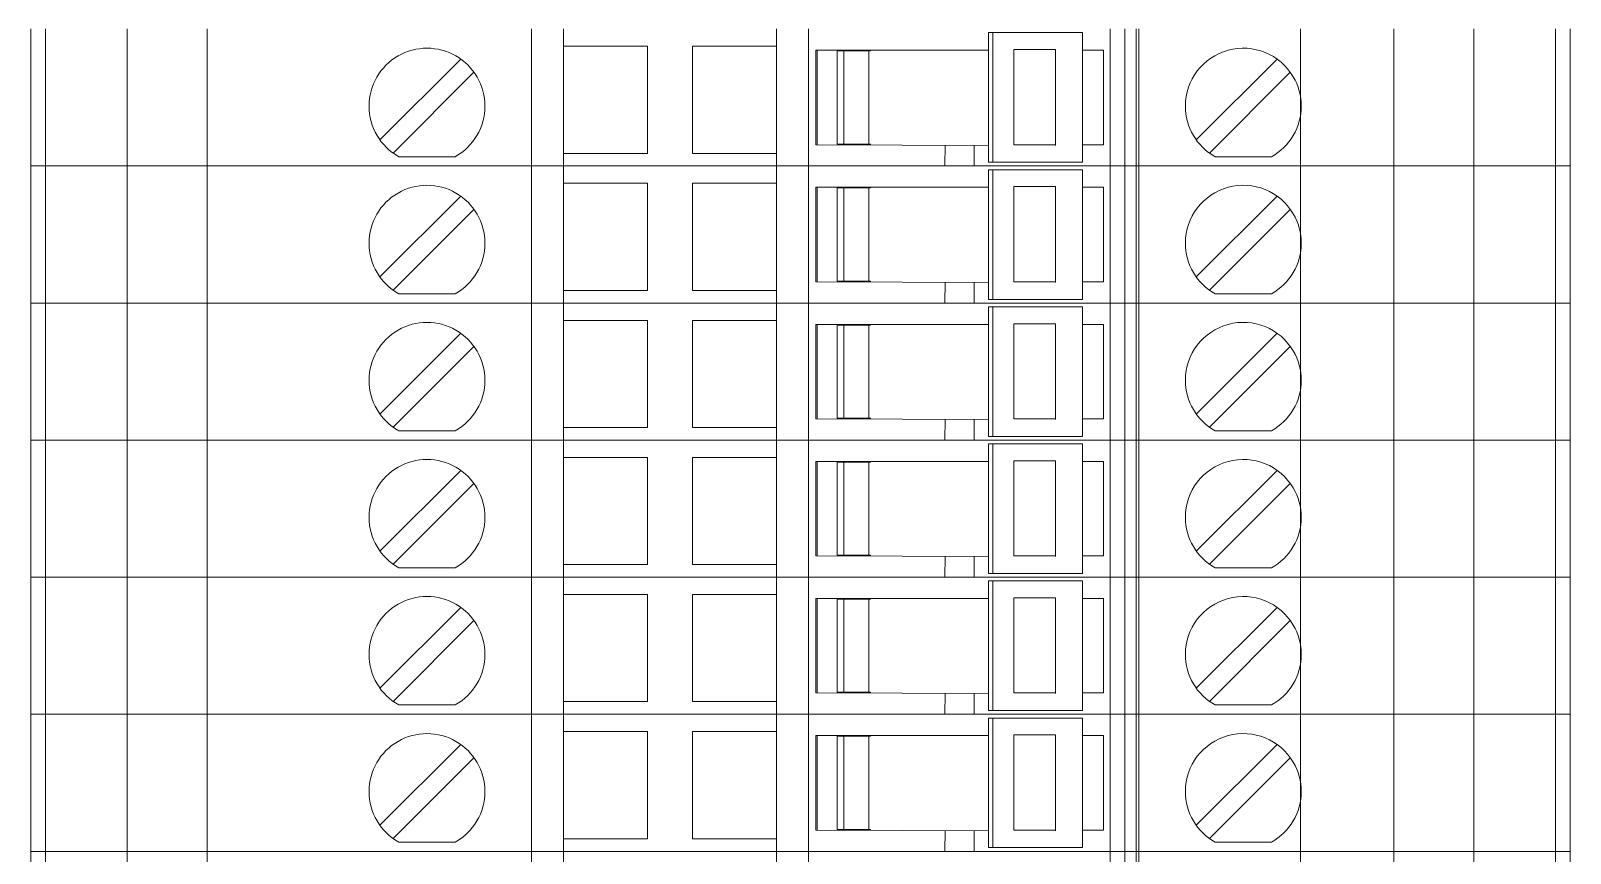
# Model space of a CAD drawing. Header units: millimetres. Extents: x 1880 to 4113, y 771 to 2990.
# Drawn here: x 2688.4 to 2746.2, y 2416.5 to 2447.4 of the extents above; entities that cross this region are included whole.
import ezdxf

# ---------------------------------------------------------------- set-up
doc = ezdxf.new("R2010")
doc.units = ezdxf.units.MM
doc.layers.add('000-PI-Oprema', color=30, linetype='Continuous', lineweight=5)

msp = doc.modelspace()

# ---------------------------------------------------------------- linework, layer by layer
at = {"layer": '000-PI-Oprema', "color": 0, "linetype": 'ByBlock', "lineweight": 0}
for p, q in [((2688.44, 2447.514), (2688.44, 2442.364)), ((2688.987, 2442.364), (2688.987, 2447.514)), ((2692.063, 2447.514), (2692.063, 2442.364)), ((2695.063, 2447.514), (2695.063, 2442.364)), ((2707.24, 2447.514), (2707.24, 2442.364)), ((2708.44, 2447.514), (2708.44, 2442.364)), ((2716.44, 2442.364), (2716.44, 2447.514)), ((2717.64, 2442.364), (2717.64, 2447.514)), ((2724.398, 2447.374), (2724.556, 2447.374)), ((2724.398, 2447.374), (2724.398, 2446.689)), ((2724.556, 2442.504), (2724.556, 2447.374)), ((2724.556, 2447.374), (2727.927, 2447.374)), ((2727.927, 2447.374), (2727.927, 2447.374)), ((2727.927, 2447.374), (2727.927, 2442.504)), ((2728.97, 2447.514), (2728.97, 2442.364)), ((2729.512, 2442.364), (2729.512, 2447.514)), ((2729.94, 2442.364), (2729.94, 2447.514)), ((2730.04, 2447.514), (2730.04, 2442.364)), ((2736.115, 2447.514), (2736.115, 2442.364)), ((2739.615, 2447.514), (2739.615, 2442.364)), ((2742.615, 2447.514), (2742.615, 2442.364)), ((2745.692, 2442.364), (2745.692, 2447.514)), ((2746.24, 2447.514), (2746.24, 2442.364)), ((2708.44, 2446.864), (2708.44, 2446.864)), ((2708.44, 2446.864), (2711.59, 2446.864)), ((2711.59, 2446.864), (2711.59, 2446.864)), ((2711.59, 2446.864), (2711.59, 2442.839)), ((2713.29, 2446.864), (2716.44, 2446.864)), ((2713.29, 2446.864), (2713.29, 2446.864)), ((2713.29, 2442.839), (2713.29, 2446.864)), ((2716.44, 2446.864), (2716.44, 2446.864)), ((2717.915, 2446.714), (2717.915, 2443.164)), ((2717.915, 2446.714), (2724.398, 2446.714)), ((2717.915, 2446.714), (2717.915, 2446.714)), ((2717.965, 2443.164), (2717.965, 2446.714)), ((2718.715, 2446.689), (2718.715, 2446.689)), ((2718.715, 2446.689), (2718.965, 2446.689)), ((2718.715, 2446.689), (2718.715, 2443.189)), ((2718.965, 2446.714), (2718.965, 2443.164)), ((2718.965, 2446.689), (2719.965, 2446.689)), ((2719.901, 2446.689), (2719.901, 2443.189)), ((2719.965, 2446.689), (2719.965, 2446.714)), ((2724.398, 2443.189), (2724.398, 2446.689)), ((2725.511, 2446.739), (2725.353, 2446.739)), ((2725.353, 2446.689), (2725.353, 2446.739)), ((2725.353, 2443.164), (2725.353, 2446.689)), ((2726.92, 2446.739), (2725.511, 2446.739)), ((2726.92, 2446.739), (2726.92, 2443.139)), ((2727.927, 2446.714), (2728.715, 2446.714)), ((2728.715, 2446.714), (2728.715, 2443.164)), ((2728.715, 2446.714), (2728.715, 2446.714)), ((2704.585, 2446.379), (2701.549, 2443.344)), ((2735.235, 2446.379), (2732.199, 2443.344)), ((2735.235, 2446.379), (2735.235, 2446.379)), ((2702.044, 2442.849), (2705.08, 2445.884)), ((2707.24, 2445.914), (2707.24, 2445.914)), ((2707.24, 2443.314), (2707.24, 2445.914)), ((2730.04, 2445.914), (2730.04, 2443.314)), ((2730.04, 2445.914), (2730.04, 2445.914)), ((2732.694, 2442.849), (2735.73, 2445.884)), ((2735.73, 2445.884), (2735.73, 2445.884)), ((2707.24, 2443.314), (2707.24, 2443.314)), ((2730.04, 2443.314), (2730.04, 2443.314)), ((2732.199, 2443.344), (2732.199, 2443.344)), ((2702.256, 2442.714), (2702.256, 2442.714)), ((2704.373, 2442.714), (2702.256, 2442.714)), ((2704.373, 2442.714), (2704.373, 2442.714)), ((2708.44, 2442.839), (2708.44, 2442.839)), ((2711.59, 2442.839), (2708.44, 2442.839)), ((2711.59, 2442.839), (2711.59, 2442.839)), ((2713.29, 2442.839), (2713.29, 2442.839)), ((2716.44, 2442.839), (2713.29, 2442.839)), ((2716.44, 2442.839), (2716.44, 2442.839)), ((2717.915, 2443.164), (2717.915, 2443.164)), ((2717.915, 2443.164), (2724.398, 2443.139)), ((2718.715, 2443.189), (2718.965, 2443.189)), ((2718.715, 2443.189), (2718.715, 2443.189)), ((2718.965, 2443.189), (2719.965, 2443.189)), ((2719.965, 2443.164), (2719.965, 2443.189)), ((2722.765, 2442.364), (2722.768, 2443.145)), ((2723.865, 2443.141), (2723.865, 2442.364)), ((2724.398, 2442.504), (2724.398, 2443.189)), ((2725.353, 2443.164), (2726.92, 2443.164)), ((2727.927, 2443.164), (2728.715, 2443.164)), ((2728.715, 2443.164), (2728.715, 2443.164)), ((2732.694, 2442.849), (2732.694, 2442.849)), ((2732.906, 2442.714), (2732.906, 2442.714)), ((2732.906, 2442.714), (2735.023, 2442.714)), ((2735.023, 2442.714), (2735.023, 2442.714)), ((2688.44, 2442.364), (2707.24, 2442.364)), ((2688.44, 2442.364), (2689.122, 2442.364)), ((2688.44, 2442.364), (2707.24, 2442.364)), ((2688.44, 2442.364), (2688.44, 2437.214)), ((2688.987, 2437.214), (2688.987, 2442.364)), ((2692.063, 2442.364), (2692.063, 2437.214)), ((2695.063, 2442.364), (2695.063, 2437.214)), ((2707.24, 2442.364), (2708.44, 2442.364)), ((2707.24, 2442.364), (2708.44, 2442.364)), ((2707.24, 2442.364), (2707.24, 2437.214)), ((2716.44, 2442.364), (2708.44, 2442.364)), ((2708.44, 2442.364), (2708.44, 2442.364)), ((2708.44, 2442.364), (2708.44, 2442.364)), ((2716.44, 2442.364), (2708.44, 2442.364)), ((2708.44, 2442.364), (2708.44, 2437.214)), ((2716.44, 2442.364), (2717.64, 2442.364)), ((2716.44, 2442.364), (2716.44, 2442.364)), ((2716.44, 2442.364), (2716.44, 2442.364)), ((2716.44, 2442.364), (2717.64, 2442.364)), ((2716.44, 2437.214), (2716.44, 2442.364)), ((2717.64, 2442.364), (2722.765, 2442.364)), ((2717.64, 2442.364), (2735.84, 2442.364)), ((2717.64, 2437.214), (2717.64, 2442.364)), ((2722.24, 2442.364), (2722.24, 2442.364)), ((2722.24, 2442.364), (2722.24, 2442.364)), ((2723.86, 2442.364), (2722.765, 2442.364)), ((2722.765, 2442.364), (2722.765, 2442.364)), ((2723.865, 2442.364), (2723.86, 2442.364)), ((2723.865, 2442.364), (2746.24, 2442.364)), ((2723.865, 2442.364), (2723.865, 2442.364)), ((2724.398, 2442.504), (2724.556, 2442.504)), ((2724.398, 2442.224), (2724.556, 2442.224)), ((2724.398, 2442.224), (2724.398, 2441.539)), ((2724.556, 2442.504), (2727.927, 2442.504)), ((2724.556, 2437.354), (2724.556, 2442.224)), ((2724.556, 2442.224), (2727.927, 2442.224)), ((2727.29, 2442.364), (2727.29, 2442.364)), ((2727.29, 2442.364), (2727.29, 2442.364)), ((2727.927, 2442.504), (2727.927, 2442.504)), ((2727.927, 2442.224), (2727.927, 2442.224)), ((2727.927, 2442.224), (2727.927, 2437.354)), ((2728.97, 2442.364), (2728.97, 2437.214)), ((2729.512, 2437.214), (2729.512, 2442.364)), ((2729.94, 2442.364), (2729.94, 2442.364)), ((2729.94, 2442.364), (2729.94, 2442.364)), ((2729.94, 2437.214), (2729.94, 2442.364)), ((2730.04, 2442.364), (2730.04, 2437.214)), ((2746.24, 2442.364), (2735.84, 2442.364)), ((2736.115, 2442.364), (2736.115, 2437.214)), ((2739.615, 2442.364), (2739.615, 2437.214)), ((2742.615, 2442.364), (2742.615, 2437.214)), ((2745.692, 2437.214), (2745.692, 2442.364)), ((2746.24, 2442.364), (2746.24, 2437.214)), ((2708.44, 2441.714), (2708.44, 2441.714)), ((2708.44, 2441.714), (2711.59, 2441.714)), ((2711.59, 2441.714), (2711.59, 2441.714)), ((2711.59, 2441.714), (2711.59, 2437.689)), ((2713.29, 2441.714), (2716.44, 2441.714)), ((2713.29, 2441.714), (2713.29, 2441.714)), ((2713.29, 2437.689), (2713.29, 2441.714)), ((2716.44, 2441.714), (2716.44, 2441.714)), ((2717.915, 2441.564), (2717.915, 2438.014)), ((2717.915, 2441.564), (2724.398, 2441.564)), ((2717.915, 2441.564), (2717.915, 2441.564)), ((2717.965, 2438.014), (2717.965, 2441.564)), ((2718.715, 2441.539), (2718.715, 2441.539)), ((2718.715, 2441.539), (2718.965, 2441.539)), ((2718.715, 2441.539), (2718.715, 2438.039)), ((2718.965, 2441.564), (2718.965, 2438.014)), ((2718.965, 2441.539), (2719.965, 2441.539)), ((2719.901, 2441.539), (2719.901, 2438.039)), ((2719.965, 2441.539), (2719.965, 2441.564)), ((2724.398, 2438.039), (2724.398, 2441.539)), ((2725.511, 2441.589), (2725.353, 2441.589)), ((2725.353, 2441.539), (2725.353, 2441.589)), ((2725.353, 2438.014), (2725.353, 2441.539)), ((2726.92, 2441.589), (2725.511, 2441.589)), ((2726.92, 2441.589), (2726.92, 2437.989)), ((2727.927, 2441.564), (2728.715, 2441.564)), ((2728.715, 2441.564), (2728.715, 2438.014)), ((2728.715, 2441.564), (2728.715, 2441.564)), ((2704.585, 2441.229), (2701.549, 2438.194)), ((2735.235, 2441.229), (2732.199, 2438.194)), ((2735.235, 2441.229), (2735.235, 2441.229)), ((2702.044, 2437.699), (2705.08, 2440.734)), ((2707.24, 2440.764), (2707.24, 2440.764)), ((2707.24, 2438.164), (2707.24, 2440.764)), ((2730.04, 2440.764), (2730.04, 2438.164)), ((2730.04, 2440.764), (2730.04, 2440.764)), ((2732.694, 2437.699), (2735.73, 2440.734)), ((2735.73, 2440.734), (2735.73, 2440.734)), ((2707.24, 2438.164), (2707.24, 2438.164)), ((2717.915, 2438.014), (2717.915, 2438.014)), ((2717.915, 2438.014), (2724.398, 2437.989)), ((2718.715, 2438.039), (2718.965, 2438.039)), ((2718.715, 2438.039), (2718.715, 2438.039)), ((2718.965, 2438.039), (2719.965, 2438.039)), ((2719.965, 2438.014), (2719.965, 2438.039)), ((2724.398, 2437.354), (2724.398, 2438.039)), ((2725.353, 2438.014), (2726.92, 2438.014)), ((2727.927, 2438.014), (2728.715, 2438.014)), ((2728.715, 2438.014), (2728.715, 2438.014)), ((2730.04, 2438.164), (2730.04, 2438.164)), ((2732.199, 2438.194), (2732.199, 2438.194)), ((2702.256, 2437.564), (2702.256, 2437.564)), ((2704.373, 2437.564), (2702.256, 2437.564)), ((2704.373, 2437.564), (2704.373, 2437.564)), ((2708.44, 2437.689), (2708.44, 2437.689)), ((2711.59, 2437.689), (2708.44, 2437.689)), ((2711.59, 2437.689), (2711.59, 2437.689)), ((2713.29, 2437.689), (2713.29, 2437.689)), ((2716.44, 2437.689), (2713.29, 2437.689)), ((2716.44, 2437.689), (2716.44, 2437.689)), ((2722.765, 2437.214), (2722.768, 2437.995)), ((2723.865, 2437.991), (2723.865, 2437.214)), ((2732.694, 2437.699), (2732.694, 2437.699)), ((2732.906, 2437.564), (2732.906, 2437.564)), ((2732.906, 2437.564), (2735.023, 2437.564)), ((2735.023, 2437.564), (2735.023, 2437.564)), ((2688.44, 2437.214), (2707.24, 2437.214)), ((2688.44, 2437.214), (2689.122, 2437.214)), ((2688.44, 2437.214), (2707.24, 2437.214)), ((2688.44, 2437.214), (2688.44, 2432.064)), ((2688.987, 2432.064), (2688.987, 2437.214)), ((2692.063, 2437.214), (2692.063, 2432.064)), ((2695.063, 2437.214), (2695.063, 2432.064)), ((2707.24, 2437.214), (2708.44, 2437.214)), ((2707.24, 2437.214), (2708.44, 2437.214)), ((2707.24, 2437.214), (2707.24, 2432.064)), ((2716.44, 2437.214), (2708.44, 2437.214)), ((2708.44, 2437.214), (2708.44, 2437.214)), ((2708.44, 2437.214), (2708.44, 2437.214)), ((2716.44, 2437.214), (2708.44, 2437.214)), ((2708.44, 2437.214), (2708.44, 2432.064)), ((2716.44, 2437.214), (2717.64, 2437.214)), ((2716.44, 2437.214), (2716.44, 2437.214)), ((2716.44, 2437.214), (2716.44, 2437.214)), ((2716.44, 2437.214), (2717.64, 2437.214)), ((2716.44, 2432.064), (2716.44, 2437.214)), ((2717.64, 2437.214), (2722.765, 2437.214)), ((2717.64, 2437.214), (2735.84, 2437.214)), ((2717.64, 2432.064), (2717.64, 2437.214)), ((2722.24, 2437.214), (2722.24, 2437.214)), ((2722.24, 2437.214), (2722.24, 2437.214)), ((2723.86, 2437.214), (2722.765, 2437.214)), ((2722.765, 2437.214), (2722.765, 2437.214)), ((2723.865, 2437.214), (2723.86, 2437.214)), ((2723.865, 2437.214), (2746.24, 2437.214)), ((2723.865, 2437.214), (2723.865, 2437.214)), ((2724.398, 2437.354), (2724.556, 2437.354)), ((2724.398, 2437.074), (2724.556, 2437.074)), ((2724.398, 2437.074), (2724.398, 2436.389)), ((2724.556, 2437.354), (2727.927, 2437.354)), ((2724.556, 2432.204), (2724.556, 2437.074)), ((2724.556, 2437.074), (2727.927, 2437.074)), ((2727.29, 2437.214), (2727.29, 2437.214)), ((2727.29, 2437.214), (2727.29, 2437.214)), ((2727.927, 2437.354), (2727.927, 2437.354)), ((2727.927, 2437.074), (2727.927, 2437.074)), ((2727.927, 2437.074), (2727.927, 2432.204)), ((2728.97, 2437.214), (2728.97, 2432.064)), ((2729.512, 2432.064), (2729.512, 2437.214)), ((2729.94, 2437.214), (2729.94, 2437.214)), ((2729.94, 2437.214), (2729.94, 2437.214)), ((2729.94, 2432.064), (2729.94, 2437.214)), ((2730.04, 2437.214), (2730.04, 2432.064)), ((2746.24, 2437.214), (2735.84, 2437.214)), ((2736.115, 2437.214), (2736.115, 2432.064)), ((2739.615, 2437.214), (2739.615, 2432.064)), ((2742.615, 2437.214), (2742.615, 2432.064)), ((2745.692, 2432.064), (2745.692, 2437.214)), ((2746.24, 2437.214), (2746.24, 2432.064)), ((2708.44, 2436.564), (2708.44, 2436.564)), ((2708.44, 2436.564), (2711.59, 2436.564)), ((2711.59, 2436.564), (2711.59, 2436.564)), ((2711.59, 2436.564), (2711.59, 2432.539)), ((2713.29, 2436.564), (2716.44, 2436.564)), ((2713.29, 2436.564), (2713.29, 2436.564)), ((2713.29, 2432.539), (2713.29, 2436.564)), ((2716.44, 2436.564), (2716.44, 2436.564)), ((2717.915, 2436.414), (2717.915, 2432.864)), ((2717.915, 2436.414), (2724.398, 2436.414)), ((2717.915, 2436.414), (2717.915, 2436.414)), ((2717.965, 2432.864), (2717.965, 2436.414)), ((2718.715, 2436.389), (2718.715, 2436.389)), ((2718.715, 2436.389), (2718.965, 2436.389)), ((2718.715, 2436.389), (2718.715, 2432.889)), ((2718.965, 2436.414), (2718.965, 2432.864)), ((2718.965, 2436.389), (2719.965, 2436.389)), ((2719.901, 2436.389), (2719.901, 2432.889)), ((2719.965, 2436.389), (2719.965, 2436.414)), ((2724.398, 2432.889), (2724.398, 2436.389)), ((2725.511, 2436.439), (2725.353, 2436.439)), ((2725.353, 2436.389), (2725.353, 2436.439)), ((2725.353, 2432.864), (2725.353, 2436.389)), ((2726.92, 2436.439), (2725.511, 2436.439)), ((2726.92, 2436.439), (2726.92, 2432.839)), ((2727.927, 2436.414), (2728.715, 2436.414)), ((2728.715, 2436.414), (2728.715, 2432.864)), ((2728.715, 2436.414), (2728.715, 2436.414)), ((2704.585, 2436.079), (2701.549, 2433.044)), ((2735.235, 2436.079), (2732.199, 2433.044)), ((2735.235, 2436.079), (2735.235, 2436.079)), ((2702.044, 2432.549), (2705.08, 2435.584)), ((2707.24, 2435.614), (2707.24, 2435.614)), ((2707.24, 2433.014), (2707.24, 2435.614)), ((2730.04, 2435.614), (2730.04, 2433.014)), ((2730.04, 2435.614), (2730.04, 2435.614)), ((2732.694, 2432.549), (2735.73, 2435.584)), ((2735.73, 2435.584), (2735.73, 2435.584)), ((2707.24, 2433.014), (2707.24, 2433.014)), ((2717.915, 2432.864), (2717.915, 2432.864)), ((2717.915, 2432.864), (2724.398, 2432.839)), ((2718.715, 2432.889), (2718.965, 2432.889)), ((2718.715, 2432.889), (2718.715, 2432.889)), ((2718.965, 2432.889), (2719.965, 2432.889)), ((2719.965, 2432.864), (2719.965, 2432.889)), ((2722.765, 2432.064), (2722.768, 2432.845)), ((2723.865, 2432.841), (2723.865, 2432.064)), ((2724.398, 2432.204), (2724.398, 2432.889)), ((2725.353, 2432.864), (2726.92, 2432.864)), ((2727.927, 2432.864), (2728.715, 2432.864)), ((2728.715, 2432.864), (2728.715, 2432.864)), ((2730.04, 2433.014), (2730.04, 2433.014)), ((2732.199, 2433.044), (2732.199, 2433.044)), ((2702.256, 2432.414), (2702.256, 2432.414)), ((2704.373, 2432.414), (2702.256, 2432.414)), ((2704.373, 2432.414), (2704.373, 2432.414)), ((2708.44, 2432.539), (2708.44, 2432.539)), ((2711.59, 2432.539), (2708.44, 2432.539)), ((2711.59, 2432.539), (2711.59, 2432.539)), ((2713.29, 2432.539), (2713.29, 2432.539)), ((2716.44, 2432.539), (2713.29, 2432.539)), ((2716.44, 2432.539), (2716.44, 2432.539)), ((2732.694, 2432.549), (2732.694, 2432.549)), ((2732.906, 2432.414), (2732.906, 2432.414)), ((2732.906, 2432.414), (2735.023, 2432.414)), ((2735.023, 2432.414), (2735.023, 2432.414)), ((2688.44, 2432.064), (2707.24, 2432.064)), ((2688.44, 2432.064), (2689.122, 2432.064)), ((2688.44, 2432.064), (2707.24, 2432.064)), ((2688.44, 2432.064), (2688.44, 2426.914)), ((2688.987, 2426.914), (2688.987, 2432.064)), ((2692.063, 2432.064), (2692.063, 2426.914)), ((2695.063, 2432.064), (2695.063, 2426.914)), ((2707.24, 2432.064), (2708.44, 2432.064)), ((2707.24, 2432.064), (2708.44, 2432.064)), ((2707.24, 2432.064), (2707.24, 2426.914)), ((2716.44, 2432.064), (2708.44, 2432.064)), ((2708.44, 2432.064), (2708.44, 2432.064)), ((2708.44, 2432.064), (2708.44, 2432.064)), ((2716.44, 2432.064), (2708.44, 2432.064)), ((2708.44, 2432.064), (2708.44, 2426.914)), ((2716.44, 2432.064), (2717.64, 2432.064)), ((2716.44, 2432.064), (2716.44, 2432.064)), ((2716.44, 2432.064), (2716.44, 2432.064)), ((2716.44, 2432.064), (2717.64, 2432.064)), ((2716.44, 2426.914), (2716.44, 2432.064)), ((2717.64, 2432.064), (2722.765, 2432.064)), ((2717.64, 2432.064), (2735.84, 2432.064)), ((2717.64, 2426.914), (2717.64, 2432.064)), ((2722.24, 2432.064), (2722.24, 2432.064)), ((2722.24, 2432.064), (2722.24, 2432.064)), ((2723.86, 2432.064), (2722.765, 2432.064)), ((2722.765, 2432.064), (2722.765, 2432.064)), ((2723.865, 2432.064), (2723.86, 2432.064)), ((2723.865, 2432.064), (2746.24, 2432.064)), ((2723.865, 2432.064), (2723.865, 2432.064)), ((2724.398, 2432.204), (2724.556, 2432.204)), ((2724.398, 2431.924), (2724.556, 2431.924)), ((2724.398, 2431.924), (2724.398, 2431.239)), ((2724.556, 2432.204), (2727.927, 2432.204)), ((2724.556, 2427.054), (2724.556, 2431.924)), ((2724.556, 2431.924), (2727.927, 2431.924)), ((2727.29, 2432.064), (2727.29, 2432.064)), ((2727.29, 2432.064), (2727.29, 2432.064)), ((2727.927, 2432.204), (2727.927, 2432.204)), ((2727.927, 2431.924), (2727.927, 2431.924)), ((2727.927, 2431.924), (2727.927, 2427.054)), ((2728.97, 2432.064), (2728.97, 2426.914)), ((2729.512, 2426.914), (2729.512, 2432.064)), ((2729.94, 2432.064), (2729.94, 2432.064)), ((2729.94, 2432.064), (2729.94, 2432.064)), ((2729.94, 2426.914), (2729.94, 2432.064)), ((2730.04, 2432.064), (2730.04, 2426.914)), ((2746.24, 2432.064), (2735.84, 2432.064)), ((2736.115, 2432.064), (2736.115, 2426.914)), ((2739.615, 2432.064), (2739.615, 2426.914)), ((2742.615, 2432.064), (2742.615, 2426.914)), ((2745.692, 2426.914), (2745.692, 2432.064)), ((2746.24, 2432.064), (2746.24, 2426.914)), ((2708.44, 2431.414), (2708.44, 2431.414)), ((2708.44, 2431.414), (2711.59, 2431.414)), ((2711.59, 2431.414), (2711.59, 2431.414)), ((2711.59, 2431.414), (2711.59, 2427.389)), ((2713.29, 2431.414), (2716.44, 2431.414)), ((2713.29, 2431.414), (2713.29, 2431.414)), ((2713.29, 2427.389), (2713.29, 2431.414)), ((2716.44, 2431.414), (2716.44, 2431.414)), ((2717.915, 2431.264), (2717.915, 2427.714)), ((2717.915, 2431.264), (2724.398, 2431.264)), ((2717.915, 2431.264), (2717.915, 2431.264)), ((2717.965, 2427.714), (2717.965, 2431.264)), ((2718.715, 2431.239), (2718.715, 2431.239)), ((2718.715, 2431.239), (2718.965, 2431.239)), ((2718.715, 2431.239), (2718.715, 2427.739)), ((2718.965, 2431.264), (2718.965, 2427.714)), ((2718.965, 2431.239), (2719.965, 2431.239)), ((2719.901, 2431.239), (2719.901, 2427.739)), ((2719.965, 2431.239), (2719.965, 2431.264)), ((2724.398, 2427.739), (2724.398, 2431.239)), ((2725.511, 2431.289), (2725.353, 2431.289)), ((2725.353, 2431.239), (2725.353, 2431.289)), ((2725.353, 2427.714), (2725.353, 2431.239)), ((2726.92, 2431.289), (2725.511, 2431.289)), ((2726.92, 2431.289), (2726.92, 2427.689)), ((2727.927, 2431.264), (2728.715, 2431.264)), ((2728.715, 2431.264), (2728.715, 2427.714)), ((2728.715, 2431.264), (2728.715, 2431.264)), ((2704.585, 2430.929), (2701.549, 2427.894)), ((2735.235, 2430.929), (2732.199, 2427.894)), ((2735.235, 2430.929), (2735.235, 2430.929)), ((2702.044, 2427.399), (2705.08, 2430.434)), ((2707.24, 2430.464), (2707.24, 2430.464)), ((2707.24, 2427.864), (2707.24, 2430.464)), ((2730.04, 2430.464), (2730.04, 2427.864)), ((2730.04, 2430.464), (2730.04, 2430.464)), ((2732.694, 2427.399), (2735.73, 2430.434)), ((2735.73, 2430.434), (2735.73, 2430.434)), ((2707.24, 2427.864), (2707.24, 2427.864)), ((2717.915, 2427.714), (2717.915, 2427.714)), ((2717.915, 2427.714), (2724.398, 2427.689)), ((2718.715, 2427.739), (2718.965, 2427.739)), ((2718.715, 2427.739), (2718.715, 2427.739)), ((2718.965, 2427.739), (2719.965, 2427.739)), ((2719.965, 2427.714), (2719.965, 2427.739)), ((2722.765, 2426.914), (2722.768, 2427.695)), ((2723.865, 2427.691), (2723.865, 2426.914)), ((2724.398, 2427.054), (2724.398, 2427.739)), ((2725.353, 2427.714), (2726.92, 2427.714)), ((2727.927, 2427.714), (2728.715, 2427.714)), ((2728.715, 2427.714), (2728.715, 2427.714)), ((2730.04, 2427.864), (2730.04, 2427.864)), ((2732.199, 2427.894), (2732.199, 2427.894)), ((2702.256, 2427.264), (2702.256, 2427.264)), ((2704.373, 2427.264), (2702.256, 2427.264)), ((2704.373, 2427.264), (2704.373, 2427.264)), ((2708.44, 2427.389), (2708.44, 2427.389)), ((2711.59, 2427.389), (2708.44, 2427.389)), ((2711.59, 2427.389), (2711.59, 2427.389)), ((2713.29, 2427.389), (2713.29, 2427.389)), ((2716.44, 2427.389), (2713.29, 2427.389)), ((2716.44, 2427.389), (2716.44, 2427.389)), ((2724.398, 2427.054), (2724.556, 2427.054)), ((2724.556, 2427.054), (2727.927, 2427.054)), ((2727.927, 2427.054), (2727.927, 2427.054)), ((2732.694, 2427.399), (2732.694, 2427.399)), ((2732.906, 2427.264), (2732.906, 2427.264)), ((2732.906, 2427.264), (2735.023, 2427.264)), ((2735.023, 2427.264), (2735.023, 2427.264)), ((2688.44, 2426.914), (2707.24, 2426.914)), ((2688.44, 2426.914), (2689.122, 2426.914)), ((2688.44, 2426.914), (2707.24, 2426.914)), ((2688.44, 2426.914), (2688.44, 2421.764)), ((2688.987, 2421.764), (2688.987, 2426.914)), ((2692.063, 2426.914), (2692.063, 2421.764)), ((2695.063, 2426.914), (2695.063, 2421.764)), ((2707.24, 2426.914), (2708.44, 2426.914)), ((2707.24, 2426.914), (2708.44, 2426.914)), ((2707.24, 2426.914), (2707.24, 2421.764)), ((2716.44, 2426.914), (2708.44, 2426.914)), ((2708.44, 2426.914), (2708.44, 2426.914)), ((2708.44, 2426.914), (2708.44, 2426.914)), ((2716.44, 2426.914), (2708.44, 2426.914)), ((2708.44, 2426.914), (2708.44, 2421.764)), ((2716.44, 2426.914), (2717.64, 2426.914)), ((2716.44, 2426.914), (2716.44, 2426.914)), ((2716.44, 2426.914), (2716.44, 2426.914)), ((2716.44, 2426.914), (2717.64, 2426.914)), ((2716.44, 2421.764), (2716.44, 2426.914)), ((2717.64, 2426.914), (2722.765, 2426.914)), ((2717.64, 2426.914), (2735.84, 2426.914)), ((2717.64, 2421.764), (2717.64, 2426.914)), ((2722.24, 2426.914), (2722.24, 2426.914)), ((2722.24, 2426.914), (2722.24, 2426.914)), ((2723.86, 2426.914), (2722.765, 2426.914)), ((2722.765, 2426.914), (2722.765, 2426.914)), ((2723.865, 2426.914), (2723.86, 2426.914)), ((2723.865, 2426.914), (2746.24, 2426.914)), ((2723.865, 2426.914), (2723.865, 2426.914)), ((2724.398, 2426.774), (2724.556, 2426.774)), ((2724.398, 2426.774), (2724.398, 2426.089)), ((2724.556, 2421.904), (2724.556, 2426.774)), ((2724.556, 2426.774), (2727.927, 2426.774)), ((2727.29, 2426.914), (2727.29, 2426.914)), ((2727.29, 2426.914), (2727.29, 2426.914)), ((2727.927, 2426.774), (2727.927, 2426.774)), ((2727.927, 2426.774), (2727.927, 2421.904)), ((2728.97, 2426.914), (2728.97, 2421.764)), ((2729.512, 2421.764), (2729.512, 2426.914)), ((2729.94, 2426.914), (2729.94, 2426.914)), ((2729.94, 2426.914), (2729.94, 2426.914)), ((2729.94, 2421.764), (2729.94, 2426.914)), ((2730.04, 2426.914), (2730.04, 2421.764)), ((2746.24, 2426.914), (2735.84, 2426.914)), ((2736.115, 2426.914), (2736.115, 2421.764)), ((2739.615, 2426.914), (2739.615, 2421.764)), ((2742.615, 2426.914), (2742.615, 2421.764)), ((2745.692, 2421.764), (2745.692, 2426.914)), ((2746.24, 2426.914), (2746.24, 2421.764)), ((2708.44, 2426.264), (2708.44, 2426.264)), ((2708.44, 2426.264), (2711.59, 2426.264)), ((2711.59, 2426.264), (2711.59, 2426.264)), ((2711.59, 2426.264), (2711.59, 2422.239)), ((2713.29, 2426.264), (2716.44, 2426.264)), ((2713.29, 2426.264), (2713.29, 2426.264)), ((2713.29, 2422.239), (2713.29, 2426.264)), ((2716.44, 2426.264), (2716.44, 2426.264)), ((2717.915, 2426.114), (2717.915, 2422.564)), ((2717.915, 2426.114), (2724.398, 2426.114)), ((2717.915, 2426.114), (2717.915, 2426.114)), ((2717.965, 2422.564), (2717.965, 2426.114)), ((2718.715, 2426.089), (2718.715, 2426.089)), ((2718.715, 2426.089), (2718.965, 2426.089)), ((2718.715, 2426.089), (2718.715, 2422.589)), ((2718.965, 2426.114), (2718.965, 2422.564)), ((2718.965, 2426.089), (2719.965, 2426.089)), ((2719.901, 2426.089), (2719.901, 2422.589)), ((2719.965, 2426.089), (2719.965, 2426.114)), ((2724.398, 2422.589), (2724.398, 2426.089)), ((2725.511, 2426.139), (2725.353, 2426.139)), ((2725.353, 2426.089), (2725.353, 2426.139)), ((2725.353, 2422.564), (2725.353, 2426.089)), ((2726.92, 2426.139), (2725.511, 2426.139)), ((2726.92, 2426.139), (2726.92, 2422.539)), ((2727.927, 2426.114), (2728.715, 2426.114)), ((2728.715, 2426.114), (2728.715, 2422.564)), ((2728.715, 2426.114), (2728.715, 2426.114)), ((2704.585, 2425.779), (2701.549, 2422.744)), ((2707.24, 2425.314), (2707.24, 2425.314)), ((2707.24, 2422.714), (2707.24, 2425.314)), ((2730.04, 2425.314), (2730.04, 2422.714)), ((2730.04, 2425.314), (2730.04, 2425.314)), ((2735.235, 2425.779), (2732.199, 2422.744)), ((2735.235, 2425.779), (2735.235, 2425.779)), ((2702.044, 2422.249), (2705.08, 2425.284)), ((2732.694, 2422.249), (2735.73, 2425.284)), ((2735.73, 2425.284), (2735.73, 2425.284)), ((2707.24, 2422.714), (2707.24, 2422.714)), ((2717.915, 2422.564), (2717.915, 2422.564)), ((2717.915, 2422.564), (2724.398, 2422.539)), ((2718.715, 2422.589), (2718.965, 2422.589)), ((2718.715, 2422.589), (2718.715, 2422.589)), ((2718.965, 2422.589), (2719.965, 2422.589)), ((2719.965, 2422.564), (2719.965, 2422.589)), ((2722.765, 2421.764), (2722.768, 2422.545)), ((2723.865, 2422.541), (2723.865, 2421.764)), ((2724.398, 2421.904), (2724.398, 2422.589)), ((2725.353, 2422.564), (2726.92, 2422.564)), ((2727.927, 2422.564), (2728.715, 2422.564)), ((2728.715, 2422.564), (2728.715, 2422.564)), ((2730.04, 2422.714), (2730.04, 2422.714)), ((2732.199, 2422.744), (2732.199, 2422.744)), ((2702.256, 2422.114), (2702.256, 2422.114)), ((2704.373, 2422.114), (2702.256, 2422.114)), ((2704.373, 2422.114), (2704.373, 2422.114)), ((2708.44, 2422.239), (2708.44, 2422.239)), ((2711.59, 2422.239), (2708.44, 2422.239)), ((2711.59, 2422.239), (2711.59, 2422.239)), ((2713.29, 2422.239), (2713.29, 2422.239)), ((2716.44, 2422.239), (2713.29, 2422.239)), ((2716.44, 2422.239), (2716.44, 2422.239)), ((2724.398, 2421.904), (2724.556, 2421.904)), ((2724.556, 2421.904), (2727.927, 2421.904)), ((2727.927, 2421.904), (2727.927, 2421.904)), ((2732.694, 2422.249), (2732.694, 2422.249)), ((2732.906, 2422.114), (2732.906, 2422.114)), ((2732.906, 2422.114), (2735.023, 2422.114)), ((2735.023, 2422.114), (2735.023, 2422.114)), ((2688.44, 2421.764), (2707.24, 2421.764)), ((2688.44, 2421.764), (2689.122, 2421.764)), ((2688.44, 2421.764), (2707.24, 2421.764)), ((2688.44, 2421.764), (2688.44, 2416.614)), ((2688.987, 2416.614), (2688.987, 2421.764)), ((2692.063, 2421.764), (2692.063, 2416.614)), ((2695.063, 2421.764), (2695.063, 2416.614)), ((2707.24, 2421.764), (2708.44, 2421.764)), ((2707.24, 2421.764), (2708.44, 2421.764)), ((2707.24, 2421.764), (2707.24, 2416.614)), ((2716.44, 2421.764), (2708.44, 2421.764)), ((2708.44, 2421.764), (2708.44, 2421.764)), ((2708.44, 2421.764), (2708.44, 2421.764)), ((2716.44, 2421.764), (2708.44, 2421.764)), ((2708.44, 2421.764), (2708.44, 2416.614)), ((2716.44, 2421.764), (2717.64, 2421.764)), ((2716.44, 2421.764), (2716.44, 2421.764)), ((2716.44, 2421.764), (2716.44, 2421.764)), ((2716.44, 2421.764), (2717.64, 2421.764)), ((2716.44, 2416.614), (2716.44, 2421.764)), ((2717.64, 2421.764), (2722.765, 2421.764)), ((2717.64, 2421.764), (2735.84, 2421.764)), ((2717.64, 2416.614), (2717.64, 2421.764)), ((2722.24, 2421.764), (2722.24, 2421.764)), ((2722.24, 2421.764), (2722.24, 2421.764)), ((2723.86, 2421.764), (2722.765, 2421.764)), ((2722.765, 2421.764), (2722.765, 2421.764)), ((2723.865, 2421.764), (2723.86, 2421.764)), ((2723.865, 2421.764), (2746.24, 2421.764)), ((2723.865, 2421.764), (2723.865, 2421.764)), ((2724.398, 2421.624), (2724.556, 2421.624)), ((2724.398, 2421.624), (2724.398, 2420.939)), ((2724.556, 2416.754), (2724.556, 2421.624)), ((2724.556, 2421.624), (2727.927, 2421.624)), ((2727.29, 2421.764), (2727.29, 2421.764)), ((2727.29, 2421.764), (2727.29, 2421.764)), ((2727.927, 2421.624), (2727.927, 2421.624)), ((2727.927, 2421.624), (2727.927, 2416.754)), ((2728.97, 2421.764), (2728.97, 2416.614)), ((2729.512, 2416.614), (2729.512, 2421.764)), ((2729.94, 2421.764), (2729.94, 2421.764)), ((2729.94, 2421.764), (2729.94, 2421.764)), ((2729.94, 2416.614), (2729.94, 2421.764)), ((2730.04, 2421.764), (2730.04, 2416.614)), ((2746.24, 2421.764), (2735.84, 2421.764)), ((2736.115, 2421.764), (2736.115, 2416.614)), ((2739.615, 2421.764), (2739.615, 2416.614)), ((2742.615, 2421.764), (2742.615, 2416.614)), ((2745.692, 2416.614), (2745.692, 2421.764)), ((2746.24, 2421.764), (2746.24, 2416.614)), ((2708.44, 2421.114), (2708.44, 2421.114)), ((2708.44, 2421.114), (2711.59, 2421.114)), ((2711.59, 2421.114), (2711.59, 2421.114)), ((2711.59, 2421.114), (2711.59, 2417.089)), ((2713.29, 2421.114), (2716.44, 2421.114)), ((2713.29, 2421.114), (2713.29, 2421.114)), ((2713.29, 2417.089), (2713.29, 2421.114)), ((2716.44, 2421.114), (2716.44, 2421.114)), ((2717.915, 2420.964), (2717.915, 2417.414)), ((2717.915, 2420.964), (2724.398, 2420.964)), ((2717.915, 2420.964), (2717.915, 2420.964)), ((2717.965, 2417.414), (2717.965, 2420.964)), ((2718.715, 2420.939), (2718.715, 2420.939)), ((2718.715, 2420.939), (2718.965, 2420.939)), ((2718.715, 2420.939), (2718.715, 2417.439)), ((2718.965, 2420.964), (2718.965, 2417.414)), ((2718.965, 2420.939), (2719.965, 2420.939)), ((2719.901, 2420.939), (2719.901, 2417.439)), ((2719.965, 2420.939), (2719.965, 2420.964)), ((2724.398, 2417.439), (2724.398, 2420.939)), ((2725.511, 2420.989), (2725.353, 2420.989)), ((2725.353, 2420.939), (2725.353, 2420.989)), ((2725.353, 2417.414), (2725.353, 2420.939)), ((2726.92, 2420.989), (2725.511, 2420.989)), ((2726.92, 2420.989), (2726.92, 2417.389)), ((2727.927, 2420.964), (2728.715, 2420.964)), ((2728.715, 2420.964), (2728.715, 2417.414)), ((2728.715, 2420.964), (2728.715, 2420.964)), ((2704.585, 2420.629), (2701.549, 2417.594)), ((2702.044, 2417.099), (2705.08, 2420.134)), ((2707.24, 2420.164), (2707.24, 2420.164)), ((2707.24, 2417.564), (2707.24, 2420.164)), ((2730.04, 2420.164), (2730.04, 2417.564)), ((2730.04, 2420.164), (2730.04, 2420.164)), ((2735.235, 2420.629), (2732.199, 2417.594)), ((2732.694, 2417.099), (2735.73, 2420.134)), ((2735.235, 2420.629), (2735.235, 2420.629)), ((2735.73, 2420.134), (2735.73, 2420.134)), ((2707.24, 2417.564), (2707.24, 2417.564)), ((2717.915, 2417.414), (2717.915, 2417.414)), ((2717.915, 2417.414), (2724.398, 2417.389)), ((2718.715, 2417.439), (2718.965, 2417.439)), ((2718.715, 2417.439), (2718.715, 2417.439)), ((2718.965, 2417.439), (2719.965, 2417.439)), ((2719.965, 2417.414), (2719.965, 2417.439)), ((2722.765, 2416.614), (2722.768, 2417.395)), ((2723.865, 2417.391), (2723.865, 2416.614)), ((2724.398, 2416.754), (2724.398, 2417.439)), ((2725.353, 2417.414), (2726.92, 2417.414)), ((2727.927, 2417.414), (2728.715, 2417.414)), ((2728.715, 2417.414), (2728.715, 2417.414)), ((2730.04, 2417.564), (2730.04, 2417.564)), ((2732.199, 2417.594), (2732.199, 2417.594)), ((2702.256, 2416.964), (2702.256, 2416.964)), ((2704.373, 2416.964), (2702.256, 2416.964)), ((2704.373, 2416.964), (2704.373, 2416.964)), ((2708.44, 2417.089), (2708.44, 2417.089)), ((2711.59, 2417.089), (2708.44, 2417.089)), ((2711.59, 2417.089), (2711.59, 2417.089)), ((2713.29, 2417.089), (2713.29, 2417.089)), ((2716.44, 2417.089), (2713.29, 2417.089)), ((2716.44, 2417.089), (2716.44, 2417.089)), ((2724.398, 2416.754), (2724.556, 2416.754)), ((2724.556, 2416.754), (2727.927, 2416.754)), ((2727.927, 2416.754), (2727.927, 2416.754)), ((2732.694, 2417.099), (2732.694, 2417.099)), ((2732.906, 2416.964), (2732.906, 2416.964)), ((2732.906, 2416.964), (2735.023, 2416.964)), ((2735.023, 2416.964), (2735.023, 2416.964)), ((2688.44, 2416.614), (2707.24, 2416.614)), ((2688.44, 2416.614), (2689.122, 2416.614)), ((2688.44, 2416.614), (2707.24, 2416.614)), ((2688.44, 2416.614), (2688.44, 2411.464)), ((2688.987, 2411.464), (2688.987, 2416.614)), ((2692.063, 2416.614), (2692.063, 2411.464)), ((2695.063, 2416.614), (2695.063, 2411.464)), ((2707.24, 2416.614), (2708.44, 2416.614)), ((2707.24, 2416.614), (2708.44, 2416.614)), ((2707.24, 2416.614), (2707.24, 2411.464)), ((2716.44, 2416.614), (2708.44, 2416.614)), ((2708.44, 2416.614), (2708.44, 2416.614)), ((2708.44, 2416.614), (2708.44, 2416.614)), ((2716.44, 2416.614), (2708.44, 2416.614)), ((2708.44, 2416.614), (2708.44, 2411.464)), ((2716.44, 2416.614), (2717.64, 2416.614)), ((2716.44, 2416.614), (2716.44, 2416.614)), ((2716.44, 2416.614), (2716.44, 2416.614)), ((2716.44, 2416.614), (2717.64, 2416.614)), ((2716.44, 2411.464), (2716.44, 2416.614)), ((2717.64, 2416.614), (2722.765, 2416.614)), ((2717.64, 2416.614), (2735.84, 2416.614)), ((2717.64, 2411.464), (2717.64, 2416.614)), ((2722.24, 2416.614), (2722.24, 2416.614)), ((2722.24, 2416.614), (2722.24, 2416.614)), ((2723.86, 2416.614), (2722.765, 2416.614)), ((2722.765, 2416.614), (2722.765, 2416.614)), ((2723.865, 2416.614), (2723.86, 2416.614)), ((2723.865, 2416.614), (2746.24, 2416.614)), ((2723.865, 2416.614), (2723.865, 2416.614)), ((2727.29, 2416.614), (2727.29, 2416.614)), ((2727.29, 2416.614), (2727.29, 2416.614)), ((2728.97, 2416.614), (2728.97, 2411.464)), ((2729.512, 2411.464), (2729.512, 2416.614)), ((2729.94, 2416.614), (2729.94, 2416.614)), ((2729.94, 2416.614), (2729.94, 2416.614)), ((2729.94, 2411.464), (2729.94, 2416.614)), ((2730.04, 2416.614), (2730.04, 2411.464)), ((2746.24, 2416.614), (2735.84, 2416.614)), ((2736.115, 2416.614), (2736.115, 2411.464)), ((2739.615, 2416.614), (2739.615, 2411.464)), ((2742.615, 2416.614), (2742.615, 2411.464)), ((2745.692, 2411.464), (2745.692, 2416.614)), ((2746.24, 2416.614), (2746.24, 2411.464))]:
    msp.add_line(p, q, dxfattribs=at)
for centre, start, end in [((2703.315, 2444.614), 359.99998, 180.00002), ((2733.965, 2444.614), 30.45028, 180.00002), ((2703.315, 2444.614), 180.00002, 240.87541), ((2703.315, 2444.614), 299.12459, 359.99998), ((2733.965, 2444.614), 180.00002, 240.87541), ((2733.965, 2444.614), 299.12459, 329.54968), ((2703.315, 2439.464), 359.99998, 180.00002), ((2733.965, 2439.464), 30.45028, 180.00002), ((2703.315, 2439.464), 180.00002, 240.87541), ((2703.315, 2439.464), 299.12459, 359.99998), ((2733.965, 2439.464), 180.00002, 240.87541), ((2733.965, 2439.464), 299.12459, 329.54968), ((2703.315, 2434.314), 359.99998, 180.00002), ((2733.965, 2434.314), 30.45028, 180.00002), ((2703.315, 2434.314), 180.00002, 240.87541), ((2703.315, 2434.314), 299.12459, 359.99998), ((2733.965, 2434.314), 180.00002, 240.87541), ((2733.965, 2434.314), 299.12459, 329.54968), ((2703.315, 2429.164), 359.99998, 180.00002), ((2733.965, 2429.164), 30.45028, 180.00002), ((2703.315, 2429.164), 180.00002, 240.87541), ((2703.315, 2429.164), 299.12459, 359.99998), ((2733.965, 2429.164), 180.00002, 240.87541), ((2733.965, 2429.164), 299.12459, 329.54968), ((2703.315, 2424.014), 359.99998, 180.00002), ((2733.965, 2424.014), 30.45028, 180.00002), ((2703.315, 2424.014), 180.00002, 240.87541), ((2703.315, 2424.014), 299.12459, 359.99998), ((2733.965, 2424.014), 180.00002, 240.87541), ((2733.965, 2424.014), 299.12459, 329.54968), ((2703.315, 2418.864), 359.99998, 180.00002), ((2733.965, 2418.864), 30.45028, 180.00002), ((2703.315, 2418.864), 180.00002, 240.87541), ((2703.315, 2418.864), 299.12459, 359.99998), ((2733.965, 2418.864), 180.00002, 240.87541), ((2733.965, 2418.864), 299.12459, 329.54968)]:
    msp.add_arc(centre, 2.175, start, end, dxfattribs=at)
for centre, start_param, end_param in [((2733.965, 2444.614), -1.570796, -1.039338), ((2733.965, 2444.614), -2.102255, -1.570796), ((2733.965, 2439.464), -1.570796, -1.039338), ((2733.965, 2439.464), -2.102255, -1.570796), ((2733.965, 2434.314), -1.570796, -1.039338), ((2733.965, 2434.314), -2.102255, -1.570796), ((2733.965, 2429.164), -1.570796, -1.039338), ((2733.965, 2429.164), -2.102255, -1.570796), ((2733.965, 2424.014), -1.570796, -1.039338), ((2733.965, 2424.014), -2.102255, -1.570796), ((2733.965, 2418.864), -1.570796, -1.039338), ((2733.965, 2418.864), -2.102255, -1.570796)]:
    msp.add_ellipse(centre, major_axis=(0, 2.175), ratio=1, start_param=start_param, end_param=end_param, dxfattribs=at)

doc.saveas('drawing.dxf')
